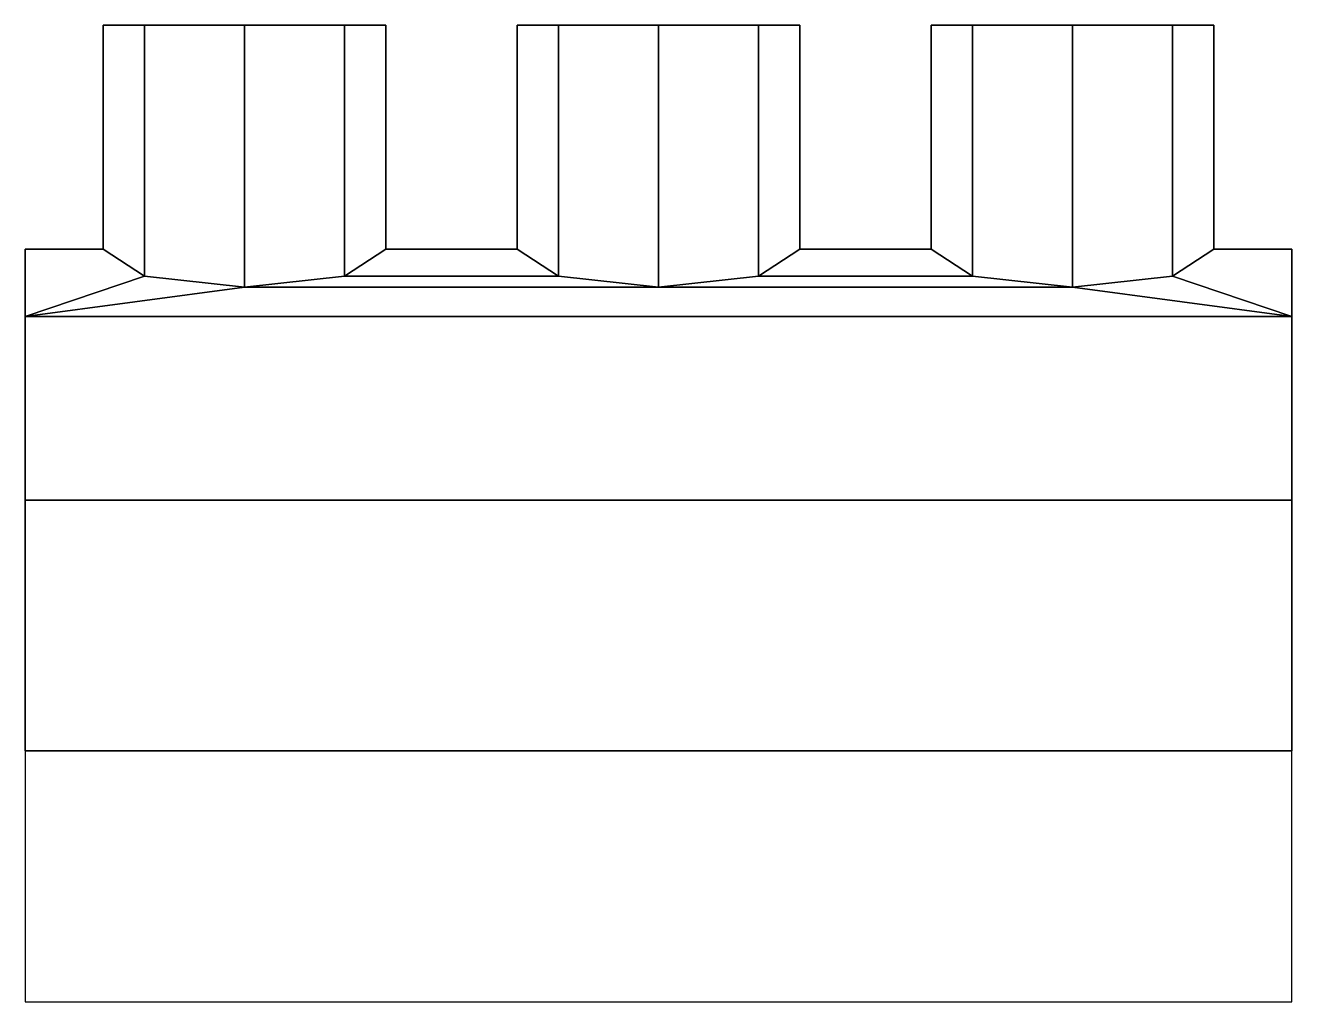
# Model space of a CAD drawing. Extents: x -1.3 to 1.3, y -0.52 to 1.49.
import ezdxf

# ---------------------------------------------------------------- set-up
doc = ezdxf.new("R2010")
doc.units = 0
doc.layers.add('SLEEVE', color=5, linetype='CONTINUOUS')

msp = doc.modelspace()

# ---------------------------------------------------------------- linework, layer by layer
at = {"layer": 'SLEEVE'}
for points in [[(-1.14, 1.49), (-1.0551, 1.49, -0.2051), (-1.0551, 0.9751, -0.2051), (-1.14, 1.03)], [(-1.0551, 1.49, 0.2051), (-1.14, 1.49), (-1.14, 1.03), (-1.0551, 0.9751, 0.2051)], [(-1.0551, 1.49, -0.2051), (-0.85, 1.49, -0.29), (-0.85, 0.9523, -0.29), (-1.0551, 0.9751, -0.2051)], [(-0.85, 1.49, 0.29), (-1.0551, 1.49, 0.2051), (-1.0551, 0.9751, 0.2051), (-0.85, 0.9523, 0.29)], [(-0.85, 1.49, -0.29), (-0.6449, 1.49, -0.2051), (-0.6449, 0.9751, -0.2051), (-0.85, 0.9523, -0.29)], [(-0.6449, 1.49, 0.2051), (-0.85, 1.49, 0.29), (-0.85, 0.9523, 0.29), (-0.6449, 0.9751, 0.2051)], [(-0.6449, 1.49, -0.2051), (-0.56, 1.49), (-0.56, 1.03), (-0.6449, 0.9751, -0.2051)], [(-0.56, 1.49), (-0.6449, 1.49, 0.2051), (-0.6449, 0.9751, 0.2051), (-0.56, 1.03)], [(-0.29, 1.49), (-0.2051, 1.49, -0.2051), (-0.2051, 0.9751, -0.2051), (-0.29, 1.03)], [(-0.2051, 1.49, 0.2051), (-0.29, 1.49), (-0.29, 1.03), (-0.2051, 0.9751, 0.2051)], [(-0.2051, 1.49, -0.2051), (0, 1.49, -0.29), (0, 0.9523, -0.29), (-0.2051, 0.9751, -0.2051)], [(0, 1.49, 0.29), (-0.2051, 1.49, 0.2051), (-0.2051, 0.9751, 0.2051), (0, 0.9523, 0.29)], [(0, 1.49, -0.29), (0.2051, 1.49, -0.2051), (0.2051, 0.9751, -0.2051), (0, 0.9523, -0.29)], [(0.2051, 1.49, 0.2051), (0, 1.49, 0.29), (0, 0.9523, 0.29), (0.2051, 0.9751, 0.2051)], [(0.2051, 1.49, -0.2051), (0.29, 1.49), (0.29, 1.03), (0.2051, 0.9751, -0.2051)], [(0.29, 1.49), (0.2051, 1.49, 0.2051), (0.2051, 0.9751, 0.2051), (0.29, 1.03)], [(0.56, 1.49), (0.6449, 1.49, -0.2051), (0.6449, 0.9751, -0.2051), (0.56, 1.03)], [(0.6449, 1.49, 0.2051), (0.56, 1.49), (0.56, 1.03), (0.6449, 0.9751, 0.2051)], [(0.6449, 1.49, -0.2051), (0.85, 1.49, -0.29), (0.85, 0.9523, -0.29), (0.6449, 0.9751, -0.2051)], [(0.85, 1.49, 0.29), (0.6449, 1.49, 0.2051), (0.6449, 0.9751, 0.2051), (0.85, 0.9523, 0.29)], [(0.85, 1.49, -0.29), (1.0551, 1.49, -0.2051), (1.0551, 0.9751, -0.2051), (0.85, 0.9523, -0.29)], [(1.0551, 1.49, 0.2051), (0.85, 1.49, 0.29), (0.85, 0.9523, 0.29), (1.0551, 0.9751, 0.2051)], [(1.0551, 1.49, -0.2051), (1.14, 1.49), (1.14, 1.03), (1.0551, 0.9751, -0.2051)], [(1.14, 1.49), (1.0551, 1.49, 0.2051), (1.0551, 0.9751, 0.2051), (1.14, 1.03)], [(-1.3, 1.03), (-1.14, 1.03), (-1.0551, 0.9751, -0.2051), (-1.3, 0.892, -0.515)], [(-1.3, 0.892, 0.515), (-1.0551, 0.9751, 0.2051), (-1.14, 1.03), (-1.3, 1.03)], [(-0.29, 1.03), (-0.2051, 0.9751, -0.2051), (-0.6449, 0.9751, -0.2051), (-0.56, 1.03)], [(-0.6449, 0.9751, 0.2051), (-0.2051, 0.9751, 0.2051), (-0.29, 1.03), (-0.56, 1.03)], [(0.56, 1.03), (0.6449, 0.9751, -0.2051), (0.2051, 0.9751, -0.2051), (0.29, 1.03)], [(0.2051, 0.9751, 0.2051), (0.6449, 0.9751, 0.2051), (0.56, 1.03), (0.29, 1.03)], [(1.14, 1.03), (1.3, 1.03), (1.3, 0.892, -0.515), (1.0551, 0.9751, -0.2051)], [(1.0551, 0.9751, 0.2051), (1.3, 0.892, 0.515), (1.3, 1.03), (1.14, 1.03)], [(-0.85, 0.9523, -0.29), (-1.3, 0.892, -0.515), (-1.3, 0.892, -0.515), (-1.0551, 0.9751, -0.2051)], [(-1.3, 0.892, 0.515), (-0.85, 0.9523, 0.29), (-1.0551, 0.9751, 0.2051), (-1.3, 0.892, 0.515)], [(-0.2051, 0.9751, -0.2051), (0, 0.9523, -0.29), (-0.85, 0.9523, -0.29), (-0.6449, 0.9751, -0.2051)], [(-0.85, 0.9523, 0.29), (0, 0.9523, 0.29), (-0.2051, 0.9751, 0.2051), (-0.6449, 0.9751, 0.2051)], [(0.6449, 0.9751, -0.2051), (0.85, 0.9523, -0.29), (0, 0.9523, -0.29), (0.2051, 0.9751, -0.2051)], [(0, 0.9523, 0.29), (0.85, 0.9523, 0.29), (0.6449, 0.9751, 0.2051), (0.2051, 0.9751, 0.2051)], [(1.0551, 0.9751, -0.2051), (1.0551, 0.9751, -0.2051), (1.3, 0.892, -0.515), (0.85, 0.9523, -0.29)], [(0.85, 0.9523, 0.29), (1.3, 0.892, 0.515), (1.3, 0.892, 0.515), (1.0551, 0.9751, 0.2051)], [(0.85, 0.9523, -0.29), (1.3, 0.892, -0.515), (-1.3, 0.892, -0.515), (-0.85, 0.9523, -0.29)], [(-1.3, 0.892, 0.515), (1.3, 0.892, 0.515), (0.85, 0.9523, 0.29), (-0.85, 0.9523, 0.29)], [(1.3, 0.892, -0.515), (1.3, 0.515, -0.892), (-1.3, 0.515, -0.892), (-1.3, 0.892, -0.515)], [(1.3, 0.515, 0.892), (1.3, 0.892, 0.515), (-1.3, 0.892, 0.515), (-1.3, 0.515, 0.892)], [(1.3, 0.515, -0.892), (1.3, 0, -1.03), (-1.3, 0, -1.03), (-1.3, 0.515, -0.892)], [(1.3, 0, 1.03), (1.3, 0.515, 0.892), (-1.3, 0.515, 0.892), (-1.3, 0, 1.03)], [(1.3, -0.515, 0.892), (1.3, 0, 1.03), (-1.3, 0, 1.03), (-1.3, -0.515, 0.892)]]:
    msp.add_3dface(points, dxfattribs=at)

doc.saveas('drawing.dxf')
